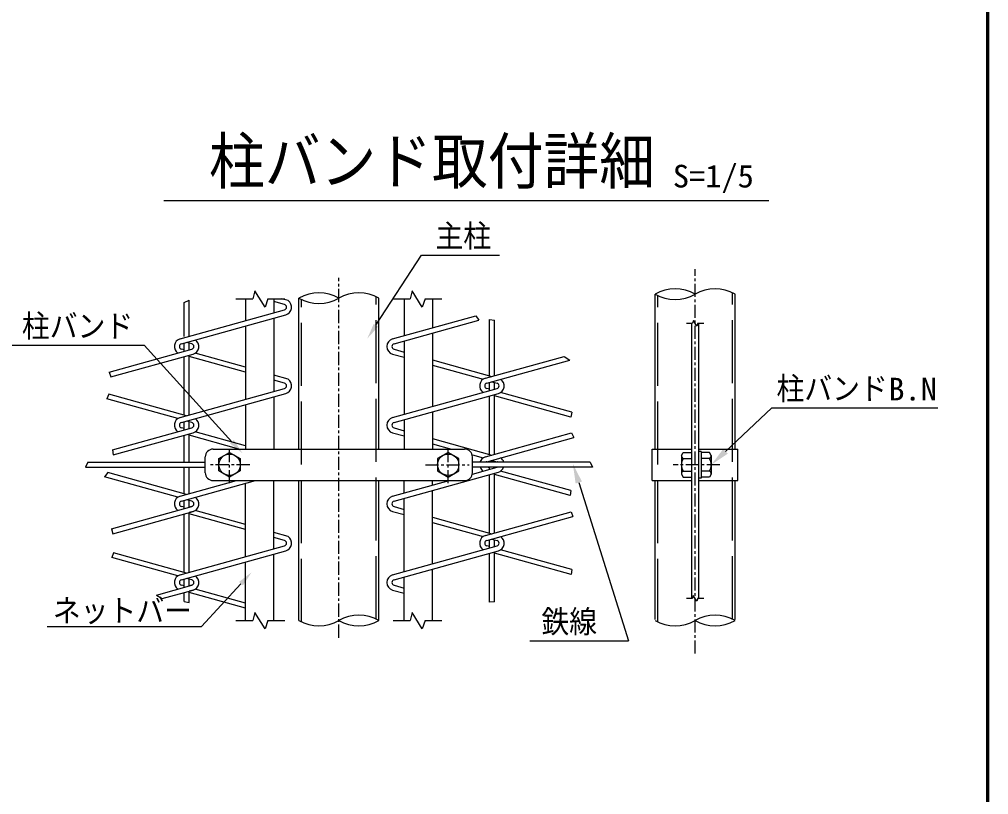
# Model space of a CAD drawing. Units: millimetres, scale not verified, with parts at other scales. Extents: x -4425 to 4425, y -3150 to 3150.
# Drawn here: x 2350 to 4200, y 13 to 1492 of the extents above; entities that cross this region are included whole.
import ezdxf
from ezdxf.enums import TextEntityAlignment as Align

# ---------------------------------------------------------------- set-up
doc = ezdxf.new("R2010")
doc.units = ezdxf.units.MM
doc.header["$LTSCALE"] = 20
doc.linetypes.add('DASHED', pattern=[7.5, 6, -1.5])
doc.linetypes.add('USER1', pattern=[2, 1.25, -0.25, 0.25, -0.25])
for name, color, linetype, lineweight in [('0-0_KOUZOU', 7, 'Continuous', 25), ('0-4_SUNPOU', 1, 'Continuous', 25), ('0-6_BUHIN', 7, 'Continuous', 25), ('0-7_BOLT', 3, 'Continuous', 25), ('0-8_AMI', 3, 'Continuous', 25), ('0-A_WAKU', 7, 'Continuous', 25)]:
    doc.layers.add(name, color=color, linetype=linetype, lineweight=lineweight)
doc.styles.add('ＭＳ ゴシック', font='')
doc.styles.get('ＭＳ ゴシック').set_extended_font_data('MS Gothic')

msp = doc.modelspace()

# ---------------------------------------------------------------- linework, layer by layer
at = {"layer": '0-0_KOUZOU', "color": 1, "linetype": 'USER1'}
for p, q in [((3639.72, 282.33), (3639.72, 1015.34)), ((2959.98, 312.43), (2959.98, 998.71)), ((2751.41, 606.83), (2751.41, 677.07)), ((3168.54, 606.83), (3168.54, 677.07))]:
    msp.add_line(p, q, dxfattribs=at)
at = {"layer": '0-0_KOUZOU', "color": 3, "linetype": 'DASHED'}
for p, q in [((3031.38, 347.95), (3031.38, 962.61)), ((3568.32, 342.61), (3568.32, 964.73)), ((3711.12, 347.71), (3711.12, 969.83)), ((2888.58, 342.85), (2888.58, 957.51))]:
    msp.add_line(p, q, dxfattribs=at)
at = {"layer": '0-0_KOUZOU'}
for p, q in [((3563.52, 672.1), (3563.52, 967.28)), ((3715.92, 672.1), (3715.92, 967.28)), ((2763.48, 958.79), (2795.98, 958.79)), ((2781.54, 958.79), (2781.54, 916.73)), ((2824.47, 958.79), (2856.71, 958.79)), ((2835.5, 958.79), (2835.5, 931.72)), ((2883.78, 672.1), (2883.78, 960.06)), ((3036.18, 672.1), (3036.18, 960.06)), ((3063.39, 958.79), (3095.9, 958.79)), ((3084.45, 958.79), (3084.45, 888.19)), ((3124.39, 958.79), (3156.62, 958.79)), ((3138.41, 958.79), (3138.41, 903.18)), ((2781.54, 906.77), (2781.54, 766.73)), ((2835.5, 921.76), (2835.5, 781.72)), ((3138.41, 893.21), (3138.41, 753.18)), ((3084.45, 878.23), (3084.45, 738.19)), ((2835.5, 771.76), (2835.5, 672.1)), ((2781.54, 756.77), (2781.54, 672.1)), ((3138.41, 743.22), (3138.41, 672.1)), ((3084.45, 728.23), (3084.45, 672.1)), ((2835.5, 481.72), (2835.5, 612.1)), ((2883.78, 345.4), (2883.78, 612.1)), ((3036.18, 345.4), (3036.18, 612.1)), ((3084.45, 588.19), (3084.45, 612.1)), ((3138.41, 603.18), (3138.41, 612.09)), ((3563.52, 346.99), (3563.52, 612.1)), ((3715.92, 346.99), (3715.92, 612.1)), ((2781.54, 466.73), (2781.54, 606.77)), ((3138.41, 453.18), (3138.41, 593.22)), ((3084.45, 438.19), (3084.45, 578.23)), ((2835.5, 345.4), (2835.5, 471.76)), ((2781.54, 345.4), (2781.54, 456.77)), ((3084.45, 345.4), (3084.45, 428.23)), ((3138.41, 345.4), (3138.41, 443.22)), ((2763.48, 345.4), (2795.98, 345.4)), ((2824.47, 345.4), (2856.71, 345.4)), ((3063.39, 345.4), (3095.9, 345.4)), ((3124.39, 345.4), (3156.62, 345.4))]:
    msp.add_line(p, q, dxfattribs=at)
at = {"layer": '0-0_KOUZOU', "color": 3}
for p, q in [((3623.4, 912.09), (3635.01, 912.09)), ((3645.18, 912.09), (3656.7, 912.09)), ((3623.18, 387.51), (3634.79, 387.51)), ((3644.97, 387.51), (3656.48, 387.51))]:
    msp.add_line(p, q, dxfattribs=at)
at = {"layer": '0-0_KOUZOU'}
for points in [[(2824.47, 958.79), (2819.07, 942.84), (2799.83, 973.91), (2795.98, 958.79)], [(3124.39, 958.79), (3118.98, 942.84), (3099.75, 973.91), (3095.9, 958.79)], [(2824.47, 345.4), (2819.07, 329.45), (2799.83, 360.52), (2795.98, 345.4)], [(3124.39, 345.4), (3118.98, 329.45), (3099.75, 360.52), (3095.9, 345.4)]]:
    msp.add_lwpolyline(points, dxfattribs=at)
at = {"layer": '0-0_KOUZOU', "color": 3}
for points in [[(3645.18, 912.09), (3643.26, 906.39), (3636.39, 917.49), (3635.01, 912.09)], [(3644.97, 387.51), (3643.04, 381.82), (3636.17, 392.91), (3634.79, 387.51)]]:
    msp.add_lwpolyline(points, dxfattribs=at)
at = {"layer": '0-0_KOUZOU'}
for centre, start, end in [((2921.88, 894.07), 60, 120), ((2998.08, 894.07), 60, 120), ((3601.62, 901.29), 60, 120), ((3601.62, 1033.27), 240, 300), ((3677.82, 901.29), 60, 120), ((2921.88, 1026.05), 240, 300), ((2998.08, 279.41), 60, 120), ((3677.82, 279.17), 60, 120), ((2921.88, 411.39), 240, 300), ((2998.08, 411.39), 240, 300), ((3601.62, 411.15), 240, 300), ((3677.82, 411.15), 240, 300)]:
    msp.add_arc(centre, 76.2, start, end, dxfattribs=at)
at = {"layer": '0-4_SUNPOU'}
for p, q in [((2626.05, 1146.09), (3780.49, 1146.09)), ((3030.57, 908.09), (3117.74, 1042.01)), ((3117.74, 1042.01), (3266.29, 1042.01)), ((2333.22, 870.09), (2588.46, 870.09)), ((2755.98, 686.07), (2588.46, 870.09)), ((3697.79, 667.79), (3786.16, 750.89)), ((3786.16, 750.89), (4103.01, 750.89)), ((3417.69, 608.37), (3512.73, 306.39)), ((2773.1, 415.35), (2697.47, 334.01)), ((2403.5, 334.01), (2697.47, 334.01)), ((3324.46, 306.39), (3512.73, 306.39))]:
    msp.add_line(p, q, dxfattribs=at)
for points in [[(3034.76, 905.36), (3014.21, 882.94), (3026.38, 910.81)], [(2759.68, 689.43), (2776.18, 663.88), (2752.28, 682.7)], [(3702.07, 663.23), (3670.47, 642.1), (3693.51, 672.34)], [(3411.73, 606.5), (3406.44, 644.14), (3423.66, 610.25)], [(2769.44, 418.75), (2793.53, 437.32), (2776.76, 411.94)]]:
    msp.add_solid(points, dxfattribs=at)
at = {"layer": '0-6_BUHIN', "color": 3}
for p, q in [((3632.97, 912.09), (3632.97, 387.51)), ((3646.47, 912.09), (3646.47, 387.51))]:
    msp.add_line(p, q, dxfattribs=at)
at = {"layer": '0-6_BUHIN'}
for p, q in [((2719.91, 672.1), (3199.91, 672.1)), ((3557.98, 672.1), (3632.97, 672.1)), ((3557.98, 612.1), (3557.98, 672.1)), ((3646.47, 672.1), (3721.47, 672.1)), ((3721.47, 612.1), (3721.47, 672.1)), ((2704.91, 627.1), (2704.91, 657.1)), ((3214.91, 627.1), (3214.91, 657.1)), ((2719.91, 612.1), (3199.91, 612.1)), ((3557.98, 612.1), (3632.97, 612.1)), ((3646.47, 612.1), (3721.47, 612.1))]:
    msp.add_line(p, q, dxfattribs=at)
at = {"layer": '0-6_BUHIN', "color": 1, "linetype": 'USER1'}
for p, q in [((2789.8, 642.1), (2711.07, 642.1)), ((3125.34, 642.1), (3208.47, 642.1))]:
    msp.add_line(p, q, dxfattribs=at)
at = {"layer": '0-6_BUHIN'}
for centre, start, end in [((2719.91, 657.1), 90, 180), ((3199.91, 657.1), 0, 90), ((2719.91, 627.1), 180, 270), ((3199.91, 627.1), 270, 0)]:
    msp.add_arc(centre, 15, start, end, dxfattribs=at)
at = {"layer": '0-7_BOLT'}
for p, q in [((3646.47, 667.3), (3646.47, 616.9)), ((3651.27, 667.3), (3646.47, 667.3)), ((3651.27, 667.3), (3651.27, 616.9)), ((3617.17, 654.1), (3632.97, 654.1)), ((3667.08, 665.62), (3651.27, 665.62)), ((3667.08, 654.1), (3651.27, 654.1)), ((3670.47, 659.74), (3667.08, 665.62)), ((3670.47, 659.74), (3670.47, 624.46)), ((3617.17, 630.1), (3632.97, 630.1)), ((3667.08, 630.1), (3651.27, 630.1)), ((3651.27, 616.9), (3646.47, 616.9)), ((3667.08, 618.58), (3651.27, 618.58)), ((3670.47, 624.46), (3667.08, 618.58))]:
    msp.add_line(p, q, dxfattribs=at)
at = {"layer": '0-7_BOLT', "color": 1, "linetype": 'USER1'}
msp.add_line((3687.13, 642.1), (3597.83, 642.1), dxfattribs=at)
at = {"layer": '0-7_BOLT'}
for points in [[(2751.41, 618.58), (2731.04, 630.34), (2731.04, 653.86), (2751.41, 665.62), (2771.78, 653.86), (2771.78, 630.34)], [(3168.54, 618.58), (3188.91, 630.34), (3188.91, 653.86), (3168.54, 665.62), (3148.17, 653.86), (3148.17, 630.34)]]:
    msp.add_lwpolyline(points, close=True, dxfattribs=at)
for points in [[(3613.77, 659.74), (3617.17, 665.62), (3632.97, 665.62)], [(3613.77, 659.74), (3613.77, 624.46), (3617.17, 618.58), (3632.97, 618.58)]]:
    msp.add_lwpolyline(points, dxfattribs=at)
for centre in [(2751.41, 642.1), (3168.54, 642.1)]:
    msp.add_circle(centre, 20.4, dxfattribs=at)
for centre, radius, start, end in [((3619.65, 659.43), 5.88, 177.032, 245.05701), ((3636.68, 642.1), 22.91, 148.40741, 211.59259), ((3664.6, 659.43), 5.88, 294.94299, 2.968), ((3647.57, 642.1), 22.91, 328.40741, 31.59259), ((3619.65, 624.76), 5.88, 114.94299, 182.968), ((3664.6, 624.76), 5.88, 357.032, 65.05701), ((3619.65, 624.76), 5.88, 177.032, 182.968)]:
    msp.add_arc(centre, radius, start, end, dxfattribs=at)
at = {"layer": '0-8_AMI'}
for p, q in [((2664.53, 951.53), (2674.13, 956.32)), ((2664.53, 886.9), (2664.53, 951.53)), ((2674.13, 886.9), (2674.13, 956.32)), ((2856.15, 947.86), (2835.5, 953.6)), ((2862.91, 955.21), (2850.03, 958.79)), ((2656.91, 882.12), (2856.16, 937.46)), ((2659.48, 872.86), (2858.72, 928.21)), ((3062.57, 882.11), (3221.25, 926.19)), ((3221.25, 926.19), (3227, 917.82)), ((3065.14, 872.86), (3227, 917.82)), ((3247.17, 811.9), (3247.17, 919.05)), ((3247.17, 919.05), (3256.77, 917.72)), ((3256.77, 811.9), (3256.77, 917.72)), ((2664.53, 858.39), (2664.53, 874.27)), ((2679.18, 872.86), (2669.33, 875.6)), ((2674.13, 861.06), (2674.13, 874.27)), ((2521.64, 818.7), (2679.18, 862.46)), ((2524.78, 809.61), (2681.74, 853.21)), ((2664.53, 861.06), (2659.48, 862.46)), ((2674.13, 736.9), (2674.13, 851.09)), ((2781.77, 828.48), (2685.93, 855.11)), ((3062.57, 853.21), (3084.45, 847.13)), ((3065.14, 862.46), (3084.45, 857.09)), ((2664.53, 736.9), (2664.53, 848.43)), ((2781.77, 818.52), (2674.12, 848.42)), ((3138.65, 842.04), (3251.97, 810.56)), ((3239.55, 807.11), (3389.68, 848.82)), ((3242.12, 797.86), (3400.7, 841.91)), ((3389.68, 848.82), (3400.7, 841.91)), ((2521.64, 818.7), (2524.78, 809.61)), ((3138.65, 832.08), (3235.36, 805.21)), ((2862.91, 805.21), (2835.5, 812.82)), ((2856.15, 797.86), (2835.5, 803.6)), ((3247.17, 783.39), (3247.17, 799.27)), ((3251.97, 800.6), (3261.82, 797.86)), ((3256.77, 786.06), (3256.77, 799.27)), ((2656.91, 732.11), (2856.15, 787.46)), ((2659.48, 722.86), (2858.72, 778.21)), ((3062.57, 732.11), (3261.82, 787.46)), ((3065.14, 722.86), (3264.38, 778.21)), ((3247.17, 786.06), (3242.12, 787.46)), ((3404.18, 742.44), (3268.58, 780.11)), ((2520.86, 776.8), (2517.27, 767.84)), ((2652.71, 730.21), (2517.27, 767.84)), ((2669.33, 735.56), (2520.86, 776.8)), ((3247.17, 661.9), (3247.17, 773.43)), ((3256.77, 661.9), (3256.77, 776.09)), ((3402.29, 733), (3256.77, 773.43)), ((3404.18, 742.44), (3402.29, 733)), ((2664.53, 708.39), (2664.53, 724.27)), ((2679.17, 722.86), (2669.33, 725.6)), ((2674.13, 711.06), (2674.13, 724.27)), ((2527.79, 670.41), (2679.17, 712.46)), ((2529.47, 660.91), (2681.74, 703.21)), ((2664.53, 711.06), (2659.48, 712.46)), ((2781.77, 678.48), (2685.93, 705.1)), ((3062.57, 703.21), (3084.45, 697.13)), ((3065.14, 712.46), (3084.45, 707.09)), ((2664.53, 646.9), (2664.53, 698.43)), ((2768.88, 672.1), (2674.11, 698.42)), ((2674.13, 646.9), (2674.13, 701.09)), ((3138.65, 692.04), (3251.97, 660.56)), ((3239.55, 657.11), (3403.94, 702.78)), ((3242.12, 647.86), (3408.06, 693.96)), ((3403.94, 702.78), (3408.06, 693.96)), ((2527.79, 670.41), (2529.47, 660.91)), ((3138.65, 682.08), (3174.57, 672.1)), ((3214.64, 660.97), (3235.36, 655.21)), ((3247.17, 646.9), (3247.17, 649.27)), ((3251.97, 650.6), (3261.82, 647.86)), ((3256.77, 646.9), (3256.77, 649.27)), ((2480.74, 646.9), (2476.25, 637.3)), ((2476.25, 637.3), (2705.04, 637.3)), ((2480.74, 646.9), (2705.04, 646.9)), ((2664.53, 586.9), (2664.53, 637.3)), ((2674.13, 586.9), (2674.13, 637.3)), ((3439.21, 646.9), (3214.91, 646.9)), ((3214.91, 624.43), (3261.82, 637.46)), ((3443.7, 637.3), (3214.91, 637.3)), ((3247.17, 636.06), (3242.12, 637.46)), ((3247.17, 633.39), (3247.17, 637.3)), ((3256.77, 636.06), (3256.77, 637.3)), ((3402.41, 592.93), (3268.58, 630.11)), ((3439.21, 646.9), (3443.7, 637.3)), ((2519.08, 627.3), (2512.39, 619.19)), ((2652.71, 580.21), (2512.39, 619.19)), ((2669.33, 585.56), (2519.08, 627.3)), ((2656.91, 582.11), (2764.85, 612.1)), ((2659.48, 572.86), (2800.72, 612.1)), ((3062.57, 582.11), (3170.51, 612.1)), ((3065.14, 572.86), (3264.38, 628.21)), ((3247.17, 511.9), (3247.17, 623.43)), ((3256.77, 511.9), (3256.77, 626.09)), ((3401.07, 583.34), (3256.77, 623.43)), ((3402.41, 592.93), (3401.07, 583.34)), ((2664.53, 558.39), (2664.53, 574.27)), ((2679.17, 572.86), (2669.33, 575.6)), ((2674.13, 561.06), (2674.13, 574.27)), ((2526.32, 520), (2679.17, 562.46)), ((2664.53, 561.06), (2659.48, 562.46)), ((2679.17, 562.46), (2674.13, 561.06)), ((2781.78, 528.48), (2685.92, 555.1)), ((3065.14, 562.46), (3084.69, 557.03)), ((2528.73, 510.7), (2681.74, 553.21)), ((2664.53, 436.9), (2664.53, 548.43)), ((2781.78, 518.51), (2674.11, 548.42)), ((2681.74, 553.21), (2674.13, 551.09)), ((2674.13, 436.9), (2674.13, 551.09)), ((3062.57, 553.21), (3084.69, 547.07)), ((3138.64, 542.04), (3251.97, 510.56)), ((3239.55, 507.11), (3403.26, 552.59)), ((3242.12, 497.86), (3406.59, 543.55)), ((3403.26, 552.59), (3406.59, 543.55)), ((2526.32, 520), (2528.73, 510.7)), ((3138.64, 532.08), (3235.36, 505.21)), ((2862.9, 505.21), (2835.74, 512.75)), ((2856.14, 497.86), (2835.74, 503.53)), ((3251.97, 500.6), (3261.81, 497.86)), ((2656.91, 432.11), (2856.15, 487.46)), ((3062.57, 432.11), (3261.82, 487.46)), ((3247.17, 486.06), (3242.12, 487.46)), ((3247.17, 483.39), (3247.17, 499.26)), ((3256.77, 486.06), (3256.77, 499.26)), ((2530.01, 474.26), (2526.97, 465.14)), ((2652.72, 430.21), (2526.97, 465.14)), ((2669.33, 435.56), (2530.01, 474.26)), ((2659.48, 422.86), (2858.72, 478.21)), ((3065.14, 422.86), (3264.38, 478.21)), ((3247.17, 379.93), (3247.17, 473.43)), ((3256.77, 381.08), (3256.77, 476.09)), ((3403.05, 432.79), (3256.77, 473.43)), ((3404.3, 442.41), (3268.58, 480.11)), ((2679.18, 422.86), (2669.33, 425.6)), ((3404.3, 442.41), (3403.05, 432.79)), ((2611.92, 393.78), (2679.18, 412.46)), ((2664.53, 411.06), (2659.48, 412.46)), ((2664.53, 408.39), (2664.53, 424.27)), ((2674.13, 411.06), (2674.13, 424.27)), ((2679.18, 412.46), (2674.13, 411.06)), ((3065.14, 412.46), (3084.68, 407.03)), ((2611.92, 393.78), (2622.85, 386.85)), ((2622.85, 386.85), (2681.74, 403.21)), ((2664.53, 381.18), (2664.53, 398.43)), ((2781.78, 368.51), (2674.11, 398.42)), ((2681.74, 403.21), (2674.13, 401.09)), ((2674.13, 379.55), (2674.13, 401.09)), ((2781.78, 378.48), (2685.92, 405.1)), ((3062.57, 403.21), (3084.68, 397.07)), ((2664.53, 381.18), (2674.13, 379.55)), ((3256.77, 381.08), (3247.17, 379.93))]:
    msp.add_line(p, q, dxfattribs=at)
for centre, radius, start, end in [((2854.7, 942.66), 5.4, 285.52411, 74.47589), ((2854.7, 942.66), 15, 285.52411, 56.80577), ((2660.93, 867.66), 15, 105.52411, 236.80577), ((2660.93, 867.66), 5.4, 105.52411, 254.47589), ((2677.73, 867.66), 5.4, 285.52411, 74.47589), ((2677.73, 867.66), 15, 285.52411, 56.80577), ((3066.59, 867.66), 15, 105.52411, 254.47589), ((3066.59, 867.66), 5.4, 105.52411, 254.47589), ((2854.7, 792.66), 5.4, 285.52411, 74.47589), ((2854.7, 792.66), 15, 285.52411, 56.80577), ((3243.57, 792.66), 15, 105.52411, 236.80577), ((3243.57, 792.66), 5.4, 105.52411, 254.47589), ((3260.37, 792.66), 5.4, 285.52411, 74.47589), ((3260.37, 792.66), 15, 285.52411, 56.80577), ((2660.93, 717.66), 15, 105.52411, 236.80577), ((2660.93, 717.66), 5.4, 105.52411, 254.47589), ((2677.73, 717.66), 5.4, 285.52411, 74.47589), ((2677.73, 717.66), 15, 285.52411, 56.80577), ((3066.59, 717.66), 15, 105.52411, 254.47589), ((3066.59, 717.66), 5.4, 105.52411, 254.47589), ((3243.57, 642.66), 15, 105.52411, 163.59634), ((3243.57, 642.66), 5.4, 105.52411, 128.32998), ((3260.37, 642.66), 5.4, 51.67002, 74.47589), ((3260.37, 642.66), 15, 16.40366, 56.80577), ((3243.57, 642.66), 15, 200.95271, 236.80577), ((3260.37, 642.66), 15, 285.52411, 339.04729), ((2660.93, 567.66), 15, 105.52411, 236.80577), ((2677.73, 567.66), 15, 285.52411, 56.80577), ((3066.59, 567.66), 15, 105.52411, 254.47589), ((2660.93, 567.66), 5.4, 105.52411, 254.47589), ((2677.73, 567.66), 5.4, 285.52411, 74.47589), ((3066.59, 567.66), 5.4, 105.52411, 254.47589), ((2854.69, 492.66), 15, 285.52411, 56.80577), ((3243.57, 492.66), 15, 105.52411, 236.80577), ((3260.37, 492.66), 15, 285.52411, 56.80577), ((2854.69, 492.66), 5.4, 285.52411, 74.47589), ((3243.57, 492.66), 5.4, 105.52411, 254.47589), ((3260.37, 492.66), 5.4, 285.52411, 74.47589), ((2660.93, 417.66), 15, 105.52411, 236.80577), ((2677.73, 417.66), 15, 285.52411, 56.80577), ((3066.59, 417.66), 15, 105.52411, 254.47589), ((2660.93, 417.66), 5.4, 105.52411, 254.47589), ((2677.73, 417.66), 5.4, 285.52411, 74.47589), ((3066.59, 417.66), 5.4, 105.52411, 254.47589)]:
    msp.add_arc(centre, radius, start, end, dxfattribs=at)
at = {"layer": '0-A_WAKU'}
msp.add_lwpolyline([(-4050.16, 2925.05), (4199.84, 2925.05), (4199.84, -2924.95), (-4050.16, -2924.95)], close=True, dxfattribs=at)
for points in [[(4197.84, 2923.05), (4197.84, -2922.95), (-4048.16, -2922.95)], [(4195.84, 2921.05), (4195.84, -2920.95), (-4046.16, -2920.95)]]:
    msp.add_lwpolyline(points, dxfattribs=at)

# ---------------------------------------------------------------- texts
at = {"layer": '0-0_KOUZOU', "style": 'ＭＳ ゴシック', "width": 0.9}
msp.add_text('柱バンド取付詳細', height=86.66, dxfattribs=at).set_placement((2712.07, 1152.1), align=Align.BOTTOM_LEFT)
at = {"layer": '0-4_SUNPOU', "color": 3, "style": 'ＭＳ ゴシック'}
for s, width, p in [('S=1/5', 1.05, (3597.28, 1157.96)), ('主柱', 0.9, (3144.25, 1044.18)), ('柱バンド', 0.9, (2355.07, 872.27)), ('柱バンド', 0.9, (3795.07, 753.06)), ('B.N', 1.05, (4008.53, 751.83)), ('ネットバー', 0.9, (2414.1, 329.56)), ('鉄線', 0.9, (3346.31, 308.56))]:
    msp.add_text(s, height=43.26, dxfattribs=dict(at, width=width)).set_placement(p, align=Align.BOTTOM_LEFT)

doc.saveas('drawing.dxf')
